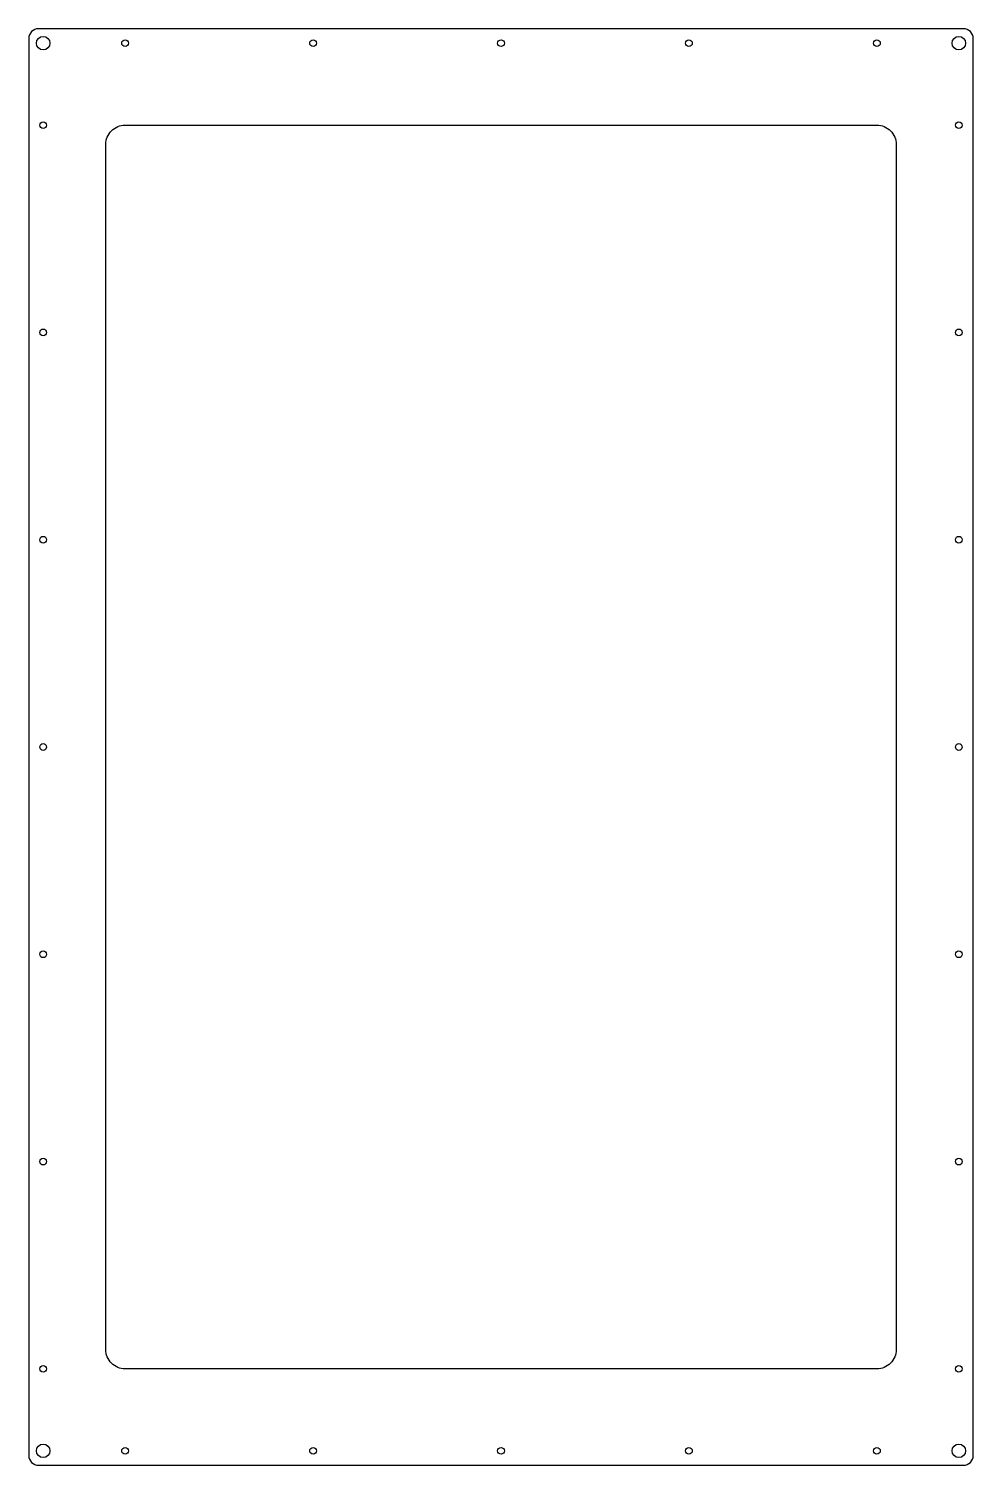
# Model space of a CAD drawing. Header units: millimetres. Extents: x -5 to 485, y 0 to 745.
import ezdxf

# ---------------------------------------------------------------- set-up
doc = ezdxf.new("R2010")
doc.units = ezdxf.units.MM

msp = doc.modelspace()

# ---------------------------------------------------------------- linework, layer by layer
for points in [[(0, 745, 0.414214), (-5, 740), (-5, 5, 0.414214), (0, 0), (480, 0, 0.414214), (485, 5), (485, 740, 0.414214), (480, 745)], [(445, 685), (445, 60, -0.414214), (435, 50), (45, 50, -0.414214), (35, 60), (35, 685, -0.414214), (45, 695), (435, 695, -0.414214)]]:
    msp.add_lwpolyline(points, format="xyb", close=True)
for centre, radius in [((2.5, 737.5), 3.5), ((45, 737.5), 1.75), ((142.5, 737.5), 1.75), ((240, 737.5), 1.75), ((337.5, 737.5), 1.75), ((435, 737.5), 1.75), ((477.5, 737.5), 3.5), ((2.5, 695), 1.75), ((477.5, 695), 1.75), ((2.5, 587.5), 1.75), ((477.5, 587.5), 1.75), ((2.5, 480), 1.75), ((477.5, 480), 1.75), ((2.5, 372.5), 1.75), ((477.5, 372.5), 1.75), ((2.5, 265), 1.75), ((477.5, 265), 1.75), ((2.5, 157.5), 1.75), ((477.5, 157.5), 1.75), ((2.5, 50), 1.75), ((477.5, 50), 1.75), ((2.5, 7.5), 3.5), ((45, 7.5), 1.75), ((142.5, 7.5), 1.75), ((240, 7.5), 1.75), ((337.5, 7.5), 1.75), ((435, 7.5), 1.75), ((477.5, 7.5), 3.5)]:
    msp.add_circle(centre, radius)

doc.saveas('drawing.dxf')
